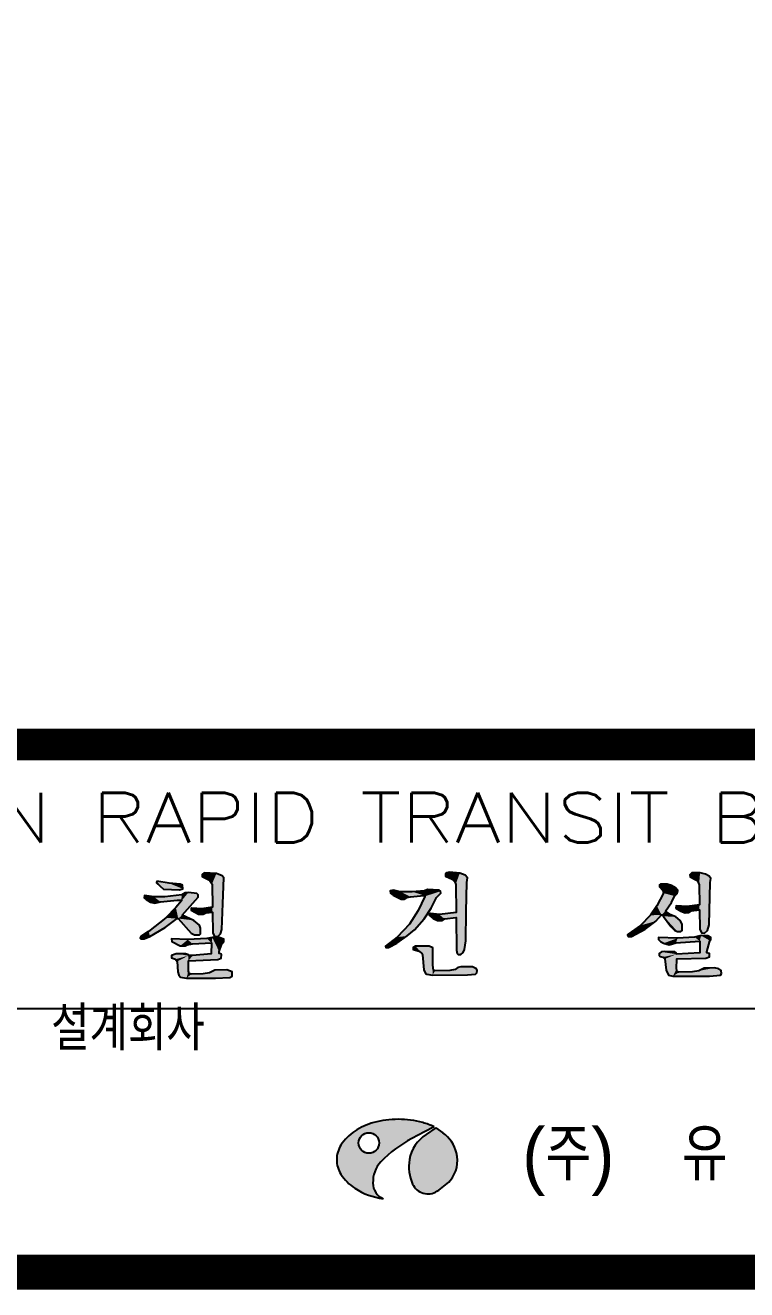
# Model space of a CAD drawing. Extents: x 0 to 841, y 0 to 594.
# Drawn here: x 472.1 to 513.5, y 14 to 86.5 of the extents above; entities that cross this region are included whole.
import ezdxf
from ezdxf.enums import TextEntityAlignment as Align

# ---------------------------------------------------------------- set-up
doc = ezdxf.new("R2010")
doc.units = 0
doc.header["$LTSCALE"] = 700
doc.header["$MEASUREMENT"] = 0
doc.layers.add('BORD', color=7, linetype='CONTINUOUS')
doc.layers.add('SHLO', color=4, linetype='CONTINUOUS')
doc.styles.add('GHM1', font='gem1', dxfattribs={"bigfont": 'ghm1'})
doc.styles.add('GTXT', font='romans.shx', dxfattribs={"bigfont": 'whgtxt.shx'})

msp = doc.modelspace()

# ---------------------------------------------------------------- hatches: boundary and pattern name
at = {"layer": 'SHLO'}
h = msp.add_hatch(color=8, dxfattribs=at)
edge = h.paths.add_edge_path(flags=16)
edge.add_arc((491.806097614615, 22.41361047813931), 0.5880333760195873, 0, 360)
edge = h.paths.add_edge_path()
edge.add_arc((493.4932481459563, 18.40525936361082), 5.365380103021547, 74.80116867345315, 90)
edge.add_arc((493.4932481459563, 18.40525936361082), 5.365380103021157, 90.0000000000004, 105.198831326548)
edge.add_arc((493.0851591128786, 19.90739762937446), 3.808795370862402, 105.1988313265475, 123.2598444092159)
edge.add_arc((492.4625438513246, 20.85668797124497), 2.673541250817579, 123.2598444092144, 147.7257869832252)
edge.add_arc((491.515827715334, 21.45458086889732), 1.553832646222896, 147.7257869832206, 180.0000000000026)
edge.add_arc((491.515827715334, 21.45458086889732), 1.553832646223299, 179.9999999999998, 212.2742130167724)
edge.add_arc((492.4625438513246, 22.0524737665584), 2.673541250818194, 212.274213016778, 236.7401555907838)
edge.add_arc((493.0851591128786, 23.00176410842018), 3.808795370862708, 236.740155590797, 263.1841439607553)
edge.add_arc((492.9843312105851, 20.09271783698729), 0.940836006243743, 178.564647884401, 248.0819581620321, ccw=False)
edge.add_arc((493.7271306120802, 20.1862363977966), 1.684792995563238, 137.358972435758, 182.3795692156863, ccw=False)
edge.add_arc((497.3299044987234, 16.71409101787169), 6.688044014391309, 117.1479947131898, 136.3855283380785, ccw=False)
edge.add_line((494.2782138983824, 22.66531922877213), (494.9889479193487, 23.04999107966753))
edge.add_line((494.9889479193487, 23.04999107966811), (495.5586535586318, 23.33671601573907))
edge.add_arc((493.901337179034, 19.90739762937446), 3.808795370862597, 64.20651309589528, 74.80116867345154)
edge = h.paths.add_edge_path()
edge.add_line((495.6553325220978, 23.27714565985167), (495.0852215586987, 22.8998008225768))
edge.add_arc((496.2684512644564, 21.08348897913151), 2.167722595086857, 123.0820851401529, 169.9351628504262)
edge.add_arc((496.4624260836467, 21.04905960882985), 2.364729224460459, 169.9351628504261, 204.7609599712852)
edge.add_arc((495.1977400684764, 20.46573801124207), 0.9719999603305804, 204.7609599712814, 302.0508894860141)
edge.add_arc((493.585266682877, 23.04114198642812), 4.010548306935869, 302.0508894860136, 316.0965302844031)
edge.add_arc((495.0793836290471, 21.40610749940766), 1.805805464935894, 320.6056575690326, 374.1630906804075)
edge.add_arc((494.8460250683653, 21.34721863193874), 2.046479760520791, 14.16309068040743, 53.72692275682088)
edge.add_line((496.0567929247231, 22.99710366072919), (495.6553325220972, 23.27714565985109))

# ---------------------------------------------------------------- linework, layer by layer
at = {"layer": 'BORD'}
msp.add_line((29.99999999999942, 30.13200000044308), (597.9999999993009, 30.13199999927892), dxfattribs=at)
at = {"layer": 'BORD', "const_width": 2}
msp.add_lwpolyline([(30, 15), (30, 579), (826, 579), (826, 15)], close=True, dxfattribs=at)
at = {"layer": 'BORD', "const_width": 1.81602}
msp.add_lwpolyline([(30, 45.26699999929406), (826, 45.26699999929406)], dxfattribs=at)
at = {"layer": 'SHLO', "color": 9}
for q in [(495.0852215586987, 22.8998008225768), (496.0567929247231, 22.99710366072977)]:
    msp.add_line((495.6553325220978, 23.27714565985167), q, dxfattribs=at)
at = {"layer": 'SHLO'}
for points in [[(482.3627694195433, 37.90679345146811), (482.2455513313884, 37.80262678481115), (482.2455513313884, 37.69846011813963), (482.6753509880049, 37.49012678481115), (482.8121054241905, 37.26096011813963), (482.8316417722212, 35.92762678481115), (482.2260149833577, 35.84429345146811), (481.6594608905265, 35.88596011813963), (481.6203881944943, 35.86512678481115), (481.6203881944943, 35.76096011813963), (482.0306515030802, 35.53179345146811), (482.3041603754513, 35.53179345146811), (482.4604511596967, 35.61512678481115), (482.8316417722212, 35.65679345146811), (482.8511781202519, 34.46929345146811), (482.9488598604052, 34.26096011813963), (483.1442233406828, 34.26096011813963), (483.3005141248991, 34.40679345146811), (483.3786595170217, 34.65679345146811), (483.4372685610846, 36.13596011813963), (483.4958776051766, 37.61512678481115), (483.3981958650524, 37.74012678481115), (483.0660779485601, 37.86512678481115), (482.3627694195433, 37.90679345146811)], [(496.4346859845222, 37.94846011813963), (496.2588588522753, 37.90679345146811), (496.2002498081833, 37.82346011813963), (496.2002498081833, 37.71929345146811), (496.5909767687385, 37.53179345146811), (496.7277312049532, 37.38596011813963), (496.7863402490161, 37.24012678481115), (496.8058765970467, 35.63596011813963), (495.8485955436603, 35.51096011813963), (495.3406504949502, 35.57346011813963), (495.2625051028276, 35.53179345146811), (495.2625051028276, 35.46929345146811), (495.4969412791665, 35.28179345146811), (495.7509138035361, 35.17762678481115), (495.985349979875, 35.17762678481115), (496.1416407640913, 35.26096011813963), (496.8058765970467, 35.34429345146811), (496.8254129450774, 33.46929345146811), (496.8644856411387, 33.28179345146811), (496.9230946852308, 33.21929345146811), (497.079385469447, 33.21929345146811), (497.2161399056326, 33.34429345146811), (497.2942852977553, 33.51096011813963), (497.3724306898779, 34.01096011813963), (497.3919670379086, 35.67762678481115), (497.4310397339408, 37.34429345146811), (497.4701124300022, 37.61512678481115), (497.3333579938166, 37.76096011813963), (497.020776425355, 37.88596011813963), (496.4346859845222, 37.94846011813963)], [(510.3307754172251, 37.90679345146811), (510.2135573290702, 37.78179345146811), (510.2330936771008, 37.67762678481115), (510.565211593564, 37.51096011813963), (510.6628933337174, 37.40679345146811), (510.7410387258109, 37.21929345146811), (510.7605750738416, 36.07346011813963), (510.0572665448539, 35.96929345146811), (509.4321034079307, 36.01096011813963), (509.4125670599, 35.88596011813963), (509.6860759323003, 35.69846011813963), (509.9400484566699, 35.61512678481115), (510.1354119369475, 35.63596011813963), (510.2917027211637, 35.71929345146811), (510.7605750738416, 35.78179345146811), (510.7801114218723, 34.67762678481115), (510.8777931620256, 34.46929345146811), (511.0536202942725, 34.44846011813963), (511.2294474265195, 34.59429345146811), (511.3271291666728, 34.92762678481115), (511.3857382107648, 37.34429345146811), (511.4248109067971, 37.57346011813963), (511.3271291666728, 37.71929345146811), (511.1122293383646, 37.82346011813963), (510.7996477699029, 37.90679345146811), (510.3307754172251, 37.90679345146811)], [(479.6472170436295, 37.42762678481115), (479.6276806955988, 37.32346011813963), (480.0379440042138, 36.96929345146811), (480.9561523615097, 36.92762678481115), (481.1319794937858, 36.99012678481115), (481.1124431457551, 37.19846011813963), (480.9952250575711, 37.26096011813963), (480.3505255726463, 37.30262678481115), (479.6472170436295, 37.42762678481115)], [(508.5334313986363, 37.26096011813963), (508.4748223545734, 37.21929345146811), (508.4748223545734, 37.09429345146811), (508.670185834851, 36.88596011813963), (508.7092585309123, 36.74012678481115), (508.318531570328, 36.01096011813963), (507.9473409578035, 35.46929345146811), (507.3807868649723, 34.88596011813963), (506.6774783359846, 34.38596011813963), (506.6384056399233, 34.34429345146811), (506.6774783359846, 34.26096011813963), (506.8728418162622, 34.26096011813963), (507.6542957373726, 34.67762678481115), (508.2599225262651, 35.13596011813963), (508.5920404427283, 35.49012678481115), (508.7092585309123, 35.40679345146811), (509.1195218394982, 34.82346011813963), (509.3539580158371, 34.59429345146811), (509.5102488000534, 34.53179345146811), (509.6860759323003, 34.53179345146811), (509.764221324423, 34.59429345146811), (509.764221324423, 34.96929345146811), (509.6665395842696, 35.17762678481115), (509.4125670599, 35.38596011813963), (509.1195218394982, 35.49012678481115), (508.8069402710366, 35.69846011813963), (509.1585945355595, 36.19846011813963), (509.3344216678065, 36.57346011813963), (509.4907124520227, 36.71929345146811), (509.529785148084, 36.88596011813963), (509.3930307118694, 37.05262678481115), (509.1585945355595, 37.17762678481115), (508.9046220111899, 37.26096011813963), (508.5334313986363, 37.26096011813963)], [(481.4640974102489, 36.78179345146811), (481.2687339299713, 36.76096011813963), (481.0733704496938, 36.63596011813963), (480.1160893963074, 36.53179345146811), (479.4713899113826, 36.53179345146811), (478.9439085146127, 36.59429345146811), (478.9243721666111, 36.46929345146811), (479.041590254766, 36.36512678481115), (479.276026431105, 36.21929345146811), (479.5299989554746, 36.15679345146811), (479.8621168719378, 36.24012678481115), (480.8193979253242, 36.34429345146811), (481.0538341016631, 36.34429345146811), (481.0538341016631, 36.30262678481115), (480.7412525332015, 35.90679345146811), (480.1551620923687, 35.32346011813963), (479.1783446909516, 34.53179345146811), (478.7290086863044, 34.26096011813963), (478.6899359902722, 34.15679345146811), (478.7290086863044, 34.11512678481115), (478.9243721666111, 34.11512678481115), (479.2564900830743, 34.26096011813963), (480.135625744338, 34.76096011813963), (480.8193979253242, 35.28179345146811), (480.8780069694162, 35.28179345146811), (481.6203881944943, 34.44846011813963), (481.8157516747719, 34.34429345146811), (482.0892605471431, 34.34429345146811), (482.1478695912351, 34.40679345146811), (482.1478695912351, 34.74012678481115), (482.0892605471431, 34.90679345146811), (481.7766789787105, 35.17762678481115), (481.0929067977244, 35.46929345146811), (482.0111151550495, 36.51096011813963), (482.0111151550495, 36.63596011813963), (481.9329697629268, 36.71929345146811), (481.4640974102489, 36.78179345146811)], [(495.1648233627033, 36.94846011813963), (494.9889962304273, 36.86512678481115), (494.2856877014105, 36.82346011813963), (493.6019155204535, 36.82346011813963), (493.2111885598692, 36.90679345146811), (493.0353614276223, 36.86512678481115), (493.0548977756529, 36.74012678481115), (493.1916522118385, 36.61512678481115), (493.6605245645164, 36.38596011813963), (493.8363516967633, 36.38596011813963), (493.9926424810087, 36.49012678481115), (494.1880059612863, 36.53179345146811), (494.949923534366, 36.59429345146811), (495.008532578458, 36.59429345146811), (495.008532578458, 36.55262678481115), (494.6373419659334, 35.74012678481115), (494.1293969171942, 34.96929345146811), (493.4260883881774, 34.21929345146811), (492.761852555222, 33.69846011813963), (492.7813889032527, 33.61512678481115), (492.9376796874689, 33.61512678481115), (493.4065520401468, 33.86512678481115), (494.0121788290393, 34.28179345146811), (494.4224421376252, 34.63596011813963), (494.9694598823966, 35.26096011813963), (495.3797231910116, 35.88596011813963), (495.6923047594441, 36.49012678481115), (495.926740935783, 36.74012678481115), (495.9072045877523, 36.84429345146811), (495.8290591956588, 36.90679345146811), (495.1648233627033, 36.94846011813963)], [(482.8316417722212, 34.19846011813963), (482.5190602037887, 34.13596011813963), (481.4250247141876, 34.07346011813963), (480.487280008861, 34.11512678481115), (480.5068163568625, 33.96929345146811), (480.9952250575711, 33.71929345146811), (481.2687339299713, 33.71929345146811), (481.3859520181554, 33.78179345146811), (481.6985335865879, 33.82346011813963), (482.7925690761599, 33.88596011813963), (482.7730327281292, 33.26096011813963), (481.6985335865879, 33.15679345146811), (481.4640974102489, 33.15679345146811), (481.4250247141876, 33.21929345146811), (481.288270278002, 33.26096011813963), (480.7607888812321, 33.26096011813963), (480.487280008861, 33.15679345146811), (480.487280008861, 33.03179345146811), (480.7217161851999, 32.94846011813963), (480.8193979253242, 32.82346011813963), (480.8584706213855, 32.21929345146811), (480.9170796654775, 32.03179345146811), (481.0147614056017, 31.92762678481115), (481.346879322094, 31.86512678481115), (483.0074689044681, 31.86512678481115), (483.8279955216689, 31.90679345146811), (483.9647499578545, 31.96929345146811), (483.9647499578545, 32.21929345146811), (483.6717047374236, 32.34429345146811), (482.9683962084359, 32.32346011813963), (482.6753509880049, 32.17762678481115), (482.3041603754513, 32.11512678481115), (481.6203881944943, 32.09429345146811), (481.5031701063103, 32.13596011813963), (481.4640974102489, 32.26096011813963), (481.4640974102489, 32.86512678481115), (483.1442233406828, 32.92762678481115), (483.3395868209604, 33.01096011813963), (483.3591231689911, 33.19846011813963), (483.3200504729297, 33.26096011813963), (483.2223687327764, 33.28179345146811), (483.2223687327764, 33.38596011813963), (483.3786595170217, 33.82346011813963), (483.4958776051766, 33.96929345146811), (483.4958776051766, 34.09429345146811), (483.2223687327764, 34.19846011813963), (482.8316417722212, 34.19846011813963)], [(510.858256813995, 34.30262678481115), (510.4870662014704, 34.21929345146811), (509.5102488000534, 34.15679345146811), (508.4162133104814, 34.19846011813963), (508.4162133104814, 34.07346011813963), (508.5334313986363, 33.96929345146811), (508.7092585309123, 33.86512678481115), (509.0218400993448, 33.78179345146811), (509.4125670599, 33.88596011813963), (510.7801114218723, 33.99012678481115), (510.7801114218723, 33.32346011813963), (509.4516397559614, 33.24012678481115), (509.4321034079307, 33.32346011813963), (509.3539580158371, 33.36512678481115), (508.7483312269446, 33.38596011813963), (508.5920404427283, 33.36512678481115), (508.4552860065427, 33.28179345146811), (508.4552860065427, 33.17762678481115), (508.5138950506056, 33.11512678481115), (508.670185834851, 33.07346011813963), (508.7874039230059, 32.96929345146811), (508.8460129670979, 32.32346011813963), (508.9827674032835, 32.03179345146811), (509.2367399276531, 31.96929345146811), (511.3466655147035, 31.96929345146811), (511.9718286515976, 32.03179345146811), (512.0304376956897, 32.13596011813963), (512.010901347659, 32.30262678481115), (511.8741469114443, 32.40679345146811), (511.6201743871038, 32.44846011813963), (511.0340839462419, 32.42762678481115), (510.7215023778094, 32.28179345146811), (510.3698481132864, 32.21929345146811), (509.5883941921761, 32.19846011813963), (509.4907124520227, 32.24012678481115), (509.4516397559614, 32.40679345146811), (509.471176103992, 32.96929345146811), (511.1317656863952, 33.01096011813963), (511.3466655147035, 33.09429345146811), (511.3466655147035, 33.28179345146811), (511.1903747304581, 33.32346011813963), (511.1903747304581, 33.36512678481115), (511.3662018627342, 34.01096011813963), (511.4248109067971, 34.07346011813963), (511.4248109067971, 34.19846011813963), (511.2489837745501, 34.28179345146811), (510.858256813995, 34.30262678481115)], [(494.4810511817172, 33.69846011813963), (494.3442967455025, 33.61512678481115), (494.3442967455025, 33.51096011813963), (494.6959510100255, 33.40679345146811), (494.8522417942417, 33.28179345146811), (494.891314490303, 33.19846011813963), (494.949923534366, 32.34429345146811), (495.0476052745193, 32.13596011813963), (495.125750666642, 32.09429345146811), (495.4578685831052, 32.03179345146811), (497.4701124300022, 32.05262678481115), (497.9194484346494, 32.09429345146811), (497.9975938267721, 32.17762678481115), (498.0171301748027, 32.30262678481115), (497.9780574787414, 32.40679345146811), (497.7436213024025, 32.51096011813963), (497.079385469447, 32.51096011813963), (496.9035583372001, 32.46929345146811), (496.7472675529547, 32.36512678481115), (496.4542223325529, 32.30262678481115), (495.5946230193198, 32.28179345146811), (495.5164776271972, 32.32346011813963), (495.4774049311358, 32.61512678481115), (495.4774049311358, 33.59429345146811), (495.2625051028276, 33.69846011813963), (494.4810511817172, 33.69846011813963)]]:
    msp.add_lwpolyline(points, dxfattribs=at)
at = {"layer": 'SHLO', "color": 9}
for points in [[(495.5586535586312, 23.33671601573966), (494.9889479193487, 23.04999107966811), (494.2782138983824, 22.66531922877271, 0.08413727458252288), (492.4877763123426, 21.32752004247945, 0.1990057952804927), (492.0437904155639, 20.11628483819572, 0.3129848133362151), (492.6331360120792, 19.21988662581803, 0.3129848133362151)], [(494.8998871377919, 23.58296835471381, 0.06641480492064232), (493.4932481459563, 23.77063946663257, 0.06641480492064544), (492.0866091541201, 23.58296835471323)]]:
    msp.add_lwpolyline(points, format="xyb", dxfattribs=at)
msp.add_circle((491.806097614615, 22.41361047813931), 0.5880333760195873, dxfattribs=at)
for centre, radius, start, end in [((493.0851591128786, 19.90739762937505), 3.808795370862402, 105.1988313265475, 123.2598444092159), ((493.901337179034, 19.90739762937505), 3.808795370862597, 64.20651309589528, 74.80116867345154), ((492.4625438513246, 20.85668797124556), 2.673541250817579, 123.2598444092144, 147.7257869832252), ((496.2684512644564, 21.08348897913151), 2.167722595086857, 123.0820851401529, 169.9351628504262), ((494.8460250683653, 21.34721863193932), 2.046479760520791, 14.16309068040743, 53.72692275682088), ((491.515827715334, 21.4545808688979), 1.553832646222896, 147.7257869832206, 180.0000000000026), ((495.0793836290471, 21.40610749940825), 1.805805464935894, 320.6056575690326, 14.16309068040756), ((491.515827715334, 21.4545808688979), 1.553832646223299, 179.9999999999998, 212.2742130167724), ((496.4624260836467, 21.04905960883043), 2.364729224460459, 169.9351628504261, 204.7609599712852), ((492.4625438513246, 22.0524737665584), 2.673541250818194, 212.274213016778, 236.7401555907838), ((493.0851591128786, 23.00176410842076), 3.808795370862708, 236.740155590797, 263.1841439607553), ((495.1977400684764, 20.46573801124265), 0.9719999603305804, 204.7609599712814, 302.0508894860141), ((493.585266682877, 23.04114198642812), 4.010548306935869, 302.0508894860136, 316.0965302844031)]:
    msp.add_arc(centre, radius, start, end, dxfattribs=at)
at = {"layer": 'SHLO'}
for points in [[(482.2455513313884, 37.69846011813963), (482.6753509880049, 37.49012678481115), (482.3627694195433, 37.90679345146811)], [(482.2455513313884, 37.80262678481115), (482.2455513313884, 37.69846011813963), (482.3627694195433, 37.90679345146811)], [(482.6753509880049, 37.49012678481115), (483.0660779485601, 37.86512678481115), (482.3627694195433, 37.90679345146811)], [(482.8121054241905, 37.26096011813963), (483.0660779485601, 37.86512678481115), (482.6753509880049, 37.49012678481115)], [(482.8316417722212, 35.92762678481115), (483.0660779485601, 37.86512678481115), (482.8121054241905, 37.26096011813963)], [(483.3981958650524, 37.74012678481115), (483.0660779485601, 37.86512678481115), (482.8316417722212, 35.65679345146811)], [(482.8316417722212, 35.65679345146811), (483.0660779485601, 37.86512678481115), (482.8316417722212, 35.92762678481115)], [(483.4958776051766, 37.61512678481115), (483.3981958650524, 37.74012678481115), (482.8316417722212, 35.65679345146811)], [(496.2002498081833, 37.71929345146811), (496.5909767687385, 37.53179345146811), (496.4346859845222, 37.94846011813963)], [(496.2588588522753, 37.90679345146811), (496.2002498081833, 37.82346011813963), (496.4346859845222, 37.94846011813963)], [(496.2002498081833, 37.82346011813963), (496.2002498081833, 37.71929345146811), (496.4346859845222, 37.94846011813963)], [(496.5909767687385, 37.53179345146811), (496.7277312049532, 37.38596011813963), (496.4346859845222, 37.94846011813963)], [(496.4346859845222, 37.94846011813963), (496.7277312049532, 37.38596011813963), (496.4346859845222, 37.94846011813963)], [(497.020776425355, 37.88596011813963), (496.4346859845222, 37.94846011813963), (496.7277312049532, 37.38596011813963)], [(496.7863402490161, 37.24012678481115), (497.020776425355, 37.88596011813963), (496.7277312049532, 37.38596011813963)], [(496.8058765970467, 35.63596011813963), (497.020776425355, 37.88596011813963), (496.7863402490161, 37.24012678481115)], [(497.3333579938166, 37.76096011813963), (497.020776425355, 37.88596011813963), (496.8058765970467, 35.34429345146811)], [(496.8058765970467, 35.34429345146811), (497.020776425355, 37.88596011813963), (496.8058765970467, 35.63596011813963)], [(497.4701124300022, 37.61512678481115), (497.3333579938166, 37.76096011813963), (496.8058765970467, 35.34429345146811)], [(510.2135573290702, 37.78179345146811), (510.2330936771008, 37.67762678481115), (510.3307754172251, 37.90679345146811)], [(510.2330936771008, 37.67762678481115), (510.565211593564, 37.51096011813963), (510.3307754172251, 37.90679345146811)], [(510.565211593564, 37.51096011813963), (510.6628933337174, 37.40679345146811), (510.3307754172251, 37.90679345146811)], [(510.3307754172251, 37.90679345146811), (510.6628933337174, 37.40679345146811), (510.3307754172251, 37.90679345146811)], [(510.6628933337174, 37.40679345146811), (510.7996477699029, 37.90679345146811), (510.3307754172251, 37.90679345146811)], [(510.7410387258109, 37.21929345146811), (510.7996477699029, 37.90679345146811), (510.6628933337174, 37.40679345146811)], [(510.7605750738416, 36.07346011813963), (510.7996477699029, 37.90679345146811), (510.7410387258109, 37.21929345146811)], [(511.1122293383646, 37.82346011813963), (510.7996477699029, 37.90679345146811), (510.7605750738416, 35.78179345146811)], [(510.7605750738416, 35.78179345146811), (510.7996477699029, 37.90679345146811), (510.7605750738416, 36.07346011813963)], [(511.3271291666728, 37.71929345146811), (511.1122293383646, 37.82346011813963), (510.7605750738416, 35.78179345146811)], [(511.4248109067971, 37.57346011813963), (511.3271291666728, 37.71929345146811), (510.7605750738416, 35.78179345146811)], [(479.6276806955988, 37.32346011813963), (480.0379440042138, 36.96929345146811), (479.6472170436295, 37.42762678481115)], [(480.0379440042138, 36.96929345146811), (480.9561523615097, 36.92762678481115), (479.6472170436295, 37.42762678481115)], [(480.9561523615097, 36.92762678481115), (481.1319794937858, 36.99012678481115), (479.6472170436295, 37.42762678481115)], [(480.3505255726463, 37.30262678481115), (479.6472170436295, 37.42762678481115), (481.1319794937858, 36.99012678481115)], [(479.6472170436295, 37.42762678481115), (481.1319794937858, 36.99012678481115), (479.6472170436295, 37.42762678481115)], [(480.9952250575711, 37.26096011813963), (480.3505255726463, 37.30262678481115), (481.1319794937858, 36.99012678481115)], [(481.1124431457551, 37.19846011813963), (480.9952250575711, 37.26096011813963), (481.1319794937858, 36.99012678481115)], [(483.4372685610846, 36.13596011813963), (483.4958776051766, 37.61512678481115), (482.8316417722212, 35.65679345146811)], [(497.4310397339408, 37.34429345146811), (497.4701124300022, 37.61512678481115), (496.8058765970467, 35.34429345146811)], [(497.3919670379086, 35.67762678481115), (497.4310397339408, 37.34429345146811), (496.8058765970467, 35.34429345146811)], [(508.4748223545734, 37.09429345146811), (508.670185834851, 36.88596011813963), (508.5334313986363, 37.26096011813963)], [(508.5334313986363, 37.26096011813963), (508.4748223545734, 37.21929345146811), (508.5334313986363, 37.26096011813963)], [(508.4748223545734, 37.21929345146811), (508.4748223545734, 37.09429345146811), (508.5334313986363, 37.26096011813963)], [(508.9046220111899, 37.26096011813963), (508.5334313986363, 37.26096011813963), (509.3344216678065, 36.57346011813963)], [(509.3344216678065, 36.57346011813963), (508.5334313986363, 37.26096011813963), (508.670185834851, 36.88596011813963)], [(509.1585945355595, 37.17762678481115), (508.9046220111899, 37.26096011813963), (509.3344216678065, 36.57346011813963)], [(509.3930307118694, 37.05262678481115), (509.1585945355595, 37.17762678481115), (509.3344216678065, 36.57346011813963)], [(509.529785148084, 36.88596011813963), (509.3930307118694, 37.05262678481115), (509.3344216678065, 36.57346011813963)], [(511.3857382107648, 37.34429345146811), (511.4248109067971, 37.57346011813963), (510.7605750738416, 35.78179345146811)], [(511.3271291666728, 34.92762678481115), (511.3857382107648, 37.34429345146811), (510.7605750738416, 35.78179345146811)], [(478.9439085146127, 36.59429345146811), (478.9243721666111, 36.46929345146811), (479.4713899113826, 36.53179345146811)], [(478.9243721666111, 36.46929345146811), (479.041590254766, 36.36512678481115), (479.4713899113826, 36.53179345146811)], [(479.041590254766, 36.36512678481115), (479.276026431105, 36.21929345146811), (479.4713899113826, 36.53179345146811)], [(479.276026431105, 36.21929345146811), (479.5299989554746, 36.15679345146811), (479.4713899113826, 36.53179345146811)], [(479.5299989554746, 36.15679345146811), (479.8621168719378, 36.24012678481115), (479.4713899113826, 36.53179345146811)], [(479.8621168719378, 36.24012678481115), (480.8193979253242, 36.34429345146811), (479.4713899113826, 36.53179345146811)], [(480.8193979253242, 36.34429345146811), (481.0538341016631, 36.34429345146811), (479.4713899113826, 36.53179345146811)], [(479.4713899113826, 36.53179345146811), (481.0538341016631, 36.34429345146811), (480.1160893963074, 36.53179345146811)], [(480.1160893963074, 36.53179345146811), (481.0538341016631, 36.34429345146811), (481.0733704496938, 36.63596011813963)], [(480.8780069694162, 35.28179345146811), (481.4640974102489, 36.78179345146811), (480.7412525332015, 35.90679345146811)], [(481.0538341016631, 36.30262678481115), (480.7412525332015, 35.90679345146811), (481.4640974102489, 36.78179345146811)], [(480.7412525332015, 35.90679345146811), (481.4640974102489, 36.78179345146811), (481.4640974102489, 36.78179345146811)], [(481.9329697629268, 36.71929345146811), (481.4640974102489, 36.78179345146811), (480.8780069694162, 35.28179345146811)], [(482.0111151550495, 36.63596011813963), (481.9329697629268, 36.71929345146811), (480.8780069694162, 35.28179345146811)], [(482.0111151550495, 36.51096011813963), (482.0111151550495, 36.63596011813963), (480.8780069694162, 35.28179345146811)], [(481.0929067977244, 35.46929345146811), (482.0111151550495, 36.51096011813963), (480.8780069694162, 35.28179345146811)], [(481.0733704496938, 36.63596011813963), (481.0538341016631, 36.30262678481115), (481.4640974102489, 36.78179345146811)], [(481.0538341016631, 36.34429345146811), (481.0538341016631, 36.30262678481115), (481.0733704496938, 36.63596011813963)], [(481.2687339299713, 36.76096011813963), (481.0733704496938, 36.63596011813963), (481.4640974102489, 36.78179345146811)], [(493.2111885598692, 36.90679345146811), (493.0353614276223, 36.86512678481115), (493.6019155204535, 36.82346011813963)], [(493.0353614276223, 36.86512678481115), (493.0548977756529, 36.74012678481115), (493.6019155204535, 36.82346011813963)], [(493.0548977756529, 36.74012678481115), (493.1916522118385, 36.61512678481115), (493.6019155204535, 36.82346011813963)], [(493.1916522118385, 36.61512678481115), (493.6605245645164, 36.38596011813963), (493.6019155204535, 36.82346011813963)], [(495.926740935783, 36.74012678481115), (495.9072045877523, 36.84429345146811), (493.4260883881774, 34.21929345146811)], [(493.4260883881774, 34.21929345146811), (495.9072045877523, 36.84429345146811), (494.1293969171942, 34.96929345146811)], [(495.6923047594441, 36.49012678481115), (495.926740935783, 36.74012678481115), (493.4260883881774, 34.21929345146811)], [(495.3797231910116, 35.88596011813963), (495.6923047594441, 36.49012678481115), (493.4260883881774, 34.21929345146811)], [(493.9926424810087, 36.49012678481115), (494.1880059612863, 36.53179345146811), (493.6019155204535, 36.82346011813963)], [(494.1880059612863, 36.53179345146811), (494.949923534366, 36.59429345146811), (493.6019155204535, 36.82346011813963)], [(494.949923534366, 36.59429345146811), (495.008532578458, 36.59429345146811), (493.6019155204535, 36.82346011813963)], [(493.6019155204535, 36.82346011813963), (495.008532578458, 36.59429345146811), (494.2856877014105, 36.82346011813963)], [(493.6605245645164, 36.38596011813963), (493.8363516967633, 36.38596011813963), (493.6019155204535, 36.82346011813963)], [(493.8363516967633, 36.38596011813963), (493.9926424810087, 36.49012678481115), (493.6019155204535, 36.82346011813963)], [(494.1293969171942, 34.96929345146811), (495.9072045877523, 36.84429345146811), (494.6373419659334, 35.74012678481115)], [(494.2856877014105, 36.82346011813963), (495.008532578458, 36.59429345146811), (494.9889962304273, 36.86512678481115)], [(494.6373419659334, 35.74012678481115), (495.9072045877523, 36.84429345146811), (495.008532578458, 36.55262678481115)], [(495.1648233627033, 36.94846011813963), (494.9889962304273, 36.86512678481115), (495.1648233627033, 36.94846011813963)], [(494.9889962304273, 36.86512678481115), (495.008532578458, 36.59429345146811), (495.1648233627033, 36.94846011813963)], [(495.008532578458, 36.59429345146811), (495.008532578458, 36.55262678481115), (495.1648233627033, 36.94846011813963)], [(495.9072045877523, 36.84429345146811), (495.1648233627033, 36.94846011813963), (495.008532578458, 36.55262678481115)], [(495.8290591956588, 36.90679345146811), (495.1648233627033, 36.94846011813963), (495.9072045877523, 36.84429345146811)], [(508.318531570328, 36.01096011813963), (509.3344216678065, 36.57346011813963), (508.7092585309123, 36.74012678481115)], [(508.5920404427283, 35.49012678481115), (509.3344216678065, 36.57346011813963), (508.318531570328, 36.01096011813963)], [(508.8069402710366, 35.69846011813963), (509.3344216678065, 36.57346011813963), (508.5920404427283, 35.49012678481115)], [(508.7092585309123, 36.74012678481115), (509.3344216678065, 36.57346011813963), (508.670185834851, 36.88596011813963)], [(509.1585945355595, 36.19846011813963), (509.3344216678065, 36.57346011813963), (508.8069402710366, 35.69846011813963)], [(509.4907124520227, 36.71929345146811), (509.529785148084, 36.88596011813963), (509.3344216678065, 36.57346011813963)], [(480.1551620923687, 35.32346011813963), (480.8780069694162, 35.28179345146811), (480.7412525332015, 35.90679345146811)], [(481.6594608905265, 35.88596011813963), (481.6203881944943, 35.86512678481115), (482.2260149833577, 35.84429345146811)], [(481.6203881944943, 35.86512678481115), (481.6203881944943, 35.76096011813963), (482.2260149833577, 35.84429345146811)], [(481.6203881944943, 35.76096011813963), (482.0306515030802, 35.53179345146811), (482.2260149833577, 35.84429345146811)], [(482.0306515030802, 35.53179345146811), (482.3041603754513, 35.53179345146811), (482.2260149833577, 35.84429345146811)], [(482.2260149833577, 35.84429345146811), (482.8316417722212, 35.65679345146811), (482.8316417722212, 35.92762678481115)], [(482.3041603754513, 35.53179345146811), (482.4604511596967, 35.61512678481115), (482.2260149833577, 35.84429345146811)], [(482.4604511596967, 35.61512678481115), (482.8316417722212, 35.65679345146811), (482.2260149833577, 35.84429345146811)], [(483.3786595170217, 34.65679345146811), (483.4372685610846, 36.13596011813963), (482.8316417722212, 35.65679345146811)], [(482.8511781202519, 34.46929345146811), (482.9488598604052, 34.26096011813963), (482.8316417722212, 35.65679345146811)], [(482.9488598604052, 34.26096011813963), (483.1442233406828, 34.26096011813963), (482.8316417722212, 35.65679345146811)], [(483.1442233406828, 34.26096011813963), (483.3005141248991, 34.40679345146811), (482.8316417722212, 35.65679345146811)], [(483.3005141248991, 34.40679345146811), (483.3786595170217, 34.65679345146811), (482.8316417722212, 35.65679345146811)], [(494.9694598823966, 35.26096011813963), (495.3797231910116, 35.88596011813963), (493.4260883881774, 34.21929345146811)], [(495.3406504949502, 35.57346011813963), (495.2625051028276, 35.53179345146811), (495.8485955436603, 35.51096011813963)], [(495.2625051028276, 35.53179345146811), (495.2625051028276, 35.46929345146811), (495.8485955436603, 35.51096011813963)], [(495.8485955436603, 35.51096011813963), (496.8058765970467, 35.34429345146811), (496.8058765970467, 35.63596011813963)], [(497.3724306898779, 34.01096011813963), (497.3919670379086, 35.67762678481115), (496.8058765970467, 35.34429345146811)], [(507.9473409578035, 35.46929345146811), (508.5920404427283, 35.49012678481115), (508.318531570328, 36.01096011813963)], [(508.7092585309123, 35.40679345146811), (508.8069402710366, 35.69846011813963), (508.5920404427283, 35.49012678481115)], [(509.1195218394982, 35.49012678481115), (508.8069402710366, 35.69846011813963), (508.7092585309123, 35.40679345146811)], [(509.4321034079307, 36.01096011813963), (509.4125670599, 35.88596011813963), (510.0572665448539, 35.96929345146811)], [(509.4125670599, 35.88596011813963), (509.6860759323003, 35.69846011813963), (510.0572665448539, 35.96929345146811)], [(509.6860759323003, 35.69846011813963), (509.9400484566699, 35.61512678481115), (510.0572665448539, 35.96929345146811)], [(509.9400484566699, 35.61512678481115), (510.1354119369475, 35.63596011813963), (510.0572665448539, 35.96929345146811)], [(510.0572665448539, 35.96929345146811), (510.7605750738416, 35.78179345146811), (510.7605750738416, 36.07346011813963)], [(510.1354119369475, 35.63596011813963), (510.2917027211637, 35.71929345146811), (510.0572665448539, 35.96929345146811)], [(510.2917027211637, 35.71929345146811), (510.7605750738416, 35.78179345146811), (510.0572665448539, 35.96929345146811)], [(510.7801114218723, 34.67762678481115), (510.8777931620256, 34.46929345146811), (510.7605750738416, 35.78179345146811)], [(510.8777931620256, 34.46929345146811), (511.0536202942725, 34.44846011813963), (510.7605750738416, 35.78179345146811)], [(511.0536202942725, 34.44846011813963), (511.2294474265195, 34.59429345146811), (510.7605750738416, 35.78179345146811)], [(511.2294474265195, 34.59429345146811), (511.3271291666728, 34.92762678481115), (510.7605750738416, 35.78179345146811)], [(479.1783446909516, 34.53179345146811), (480.8193979253242, 35.28179345146811), (480.1551620923687, 35.32346011813963)], [(480.135625744338, 34.76096011813963), (480.8193979253242, 35.28179345146811), (479.1783446909516, 34.53179345146811)], [(480.8193979253242, 35.28179345146811), (480.8780069694162, 35.28179345146811), (480.1551620923687, 35.32346011813963)], [(481.7766789787105, 35.17762678481115), (481.0929067977244, 35.46929345146811), (480.8780069694162, 35.28179345146811)], [(481.6203881944943, 34.44846011813963), (481.8157516747719, 34.34429345146811), (480.8780069694162, 35.28179345146811)], [(481.8157516747719, 34.34429345146811), (482.0892605471431, 34.34429345146811), (480.8780069694162, 35.28179345146811)], [(482.0892605471431, 34.34429345146811), (482.1478695912351, 34.40679345146811), (480.8780069694162, 35.28179345146811)], [(482.1478695912351, 34.40679345146811), (482.1478695912351, 34.74012678481115), (480.8780069694162, 35.28179345146811)], [(482.1478695912351, 34.74012678481115), (482.0892605471431, 34.90679345146811), (480.8780069694162, 35.28179345146811)], [(482.0892605471431, 34.90679345146811), (481.7766789787105, 35.17762678481115), (480.8780069694162, 35.28179345146811)], [(494.4224421376252, 34.63596011813963), (494.9694598823966, 35.26096011813963), (493.4260883881774, 34.21929345146811)], [(495.2625051028276, 35.46929345146811), (495.4969412791665, 35.28179345146811), (495.8485955436603, 35.51096011813963)], [(495.4969412791665, 35.28179345146811), (495.7509138035361, 35.17762678481115), (495.8485955436603, 35.51096011813963)], [(495.7509138035361, 35.17762678481115), (495.985349979875, 35.17762678481115), (495.8485955436603, 35.51096011813963)], [(496.1416407640913, 35.26096011813963), (496.8058765970467, 35.34429345146811), (495.8485955436603, 35.51096011813963)], [(495.985349979875, 35.17762678481115), (496.1416407640913, 35.26096011813963), (495.8485955436603, 35.51096011813963)], [(496.8254129450774, 33.46929345146811), (496.8644856411387, 33.28179345146811), (496.8058765970467, 35.34429345146811)], [(496.8644856411387, 33.28179345146811), (496.9230946852308, 33.21929345146811), (496.8058765970467, 35.34429345146811)], [(496.9230946852308, 33.21929345146811), (497.079385469447, 33.21929345146811), (496.8058765970467, 35.34429345146811)], [(497.079385469447, 33.21929345146811), (497.2161399056326, 33.34429345146811), (496.8058765970467, 35.34429345146811)], [(497.2161399056326, 33.34429345146811), (497.2942852977553, 33.51096011813963), (496.8058765970467, 35.34429345146811)], [(497.2942852977553, 33.51096011813963), (497.3724306898779, 34.01096011813963), (496.8058765970467, 35.34429345146811)], [(506.6774783359846, 34.38596011813963), (506.6384056399233, 34.34429345146811), (507.3807868649723, 34.88596011813963)], [(506.6384056399233, 34.34429345146811), (506.6774783359846, 34.26096011813963), (507.3807868649723, 34.88596011813963)], [(506.6774783359846, 34.26096011813963), (506.8728418162622, 34.26096011813963), (507.3807868649723, 34.88596011813963)], [(506.8728418162622, 34.26096011813963), (507.6542957373726, 34.67762678481115), (507.3807868649723, 34.88596011813963)], [(508.2599225262651, 35.13596011813963), (508.5920404427283, 35.49012678481115), (507.3807868649723, 34.88596011813963)], [(507.3807868649723, 34.88596011813963), (508.5920404427283, 35.49012678481115), (507.9473409578035, 35.46929345146811)], [(507.6542957373726, 34.67762678481115), (508.2599225262651, 35.13596011813963), (507.3807868649723, 34.88596011813963)], [(509.4125670599, 35.38596011813963), (509.1195218394982, 35.49012678481115), (508.7092585309123, 35.40679345146811)], [(509.1195218394982, 34.82346011813963), (509.3539580158371, 34.59429345146811), (508.7092585309123, 35.40679345146811)], [(509.3539580158371, 34.59429345146811), (509.5102488000534, 34.53179345146811), (508.7092585309123, 35.40679345146811)], [(509.5102488000534, 34.53179345146811), (509.6860759323003, 34.53179345146811), (508.7092585309123, 35.40679345146811)], [(509.6860759323003, 34.53179345146811), (509.764221324423, 34.59429345146811), (508.7092585309123, 35.40679345146811)], [(509.764221324423, 34.59429345146811), (509.764221324423, 34.96929345146811), (508.7092585309123, 35.40679345146811)], [(509.764221324423, 34.96929345146811), (509.6665395842696, 35.17762678481115), (508.7092585309123, 35.40679345146811)], [(509.6665395842696, 35.17762678481115), (509.4125670599, 35.38596011813963), (508.7092585309123, 35.40679345146811)], [(478.7290086863044, 34.26096011813963), (478.6899359902722, 34.15679345146811), (479.1783446909516, 34.53179345146811)], [(478.6899359902722, 34.15679345146811), (478.7290086863044, 34.11512678481115), (479.1783446909516, 34.53179345146811)], [(478.7290086863044, 34.11512678481115), (478.9243721666111, 34.11512678481115), (479.1783446909516, 34.53179345146811)], [(478.9243721666111, 34.11512678481115), (479.2564900830743, 34.26096011813963), (479.1783446909516, 34.53179345146811)], [(479.2564900830743, 34.26096011813963), (480.135625744338, 34.76096011813963), (479.1783446909516, 34.53179345146811)], [(480.487280008861, 34.11512678481115), (480.5068163568625, 33.96929345146811), (481.4250247141876, 34.07346011813963)], [(481.4250247141876, 34.07346011813963), (482.7925690761599, 33.88596011813963), (482.5190602037887, 34.13596011813963)], [(482.8316417722212, 34.19846011813963), (482.5190602037887, 34.13596011813963), (482.8316417722212, 34.19846011813963)], [(482.5190602037887, 34.13596011813963), (482.7925690761599, 33.88596011813963), (482.8316417722212, 34.19846011813963)], [(482.7925690761599, 33.88596011813963), (482.7730327281292, 33.26096011813963), (482.8316417722212, 34.19846011813963)], [(483.2223687327764, 33.38596011813963), (482.8316417722212, 34.19846011813963), (482.7730327281292, 33.26096011813963)], [(483.2223687327764, 34.19846011813963), (482.8316417722212, 34.19846011813963), (483.3786595170217, 33.82346011813963)], [(483.3786595170217, 33.82346011813963), (482.8316417722212, 34.19846011813963), (483.2223687327764, 33.38596011813963)], [(483.4958776051766, 34.09429345146811), (483.2223687327764, 34.19846011813963), (483.3786595170217, 33.82346011813963)], [(483.4958776051766, 33.96929345146811), (483.4958776051766, 34.09429345146811), (483.3786595170217, 33.82346011813963)], [(492.761852555222, 33.69846011813963), (492.7813889032527, 33.61512678481115), (493.4260883881774, 34.21929345146811)], [(492.7813889032527, 33.61512678481115), (492.9376796874689, 33.61512678481115), (493.4260883881774, 34.21929345146811)], [(492.9376796874689, 33.61512678481115), (493.4065520401468, 33.86512678481115), (493.4260883881774, 34.21929345146811)], [(493.4065520401468, 33.86512678481115), (494.0121788290393, 34.28179345146811), (493.4260883881774, 34.21929345146811)], [(494.0121788290393, 34.28179345146811), (494.4224421376252, 34.63596011813963), (493.4260883881774, 34.21929345146811)], [(508.4162133104814, 34.19846011813963), (508.4162133104814, 34.07346011813963), (509.5102488000534, 34.15679345146811)], [(508.4162133104814, 34.07346011813963), (508.5334313986363, 33.96929345146811), (509.5102488000534, 34.15679345146811)], [(508.5334313986363, 33.96929345146811), (508.7092585309123, 33.86512678481115), (509.5102488000534, 34.15679345146811)], [(508.7092585309123, 33.86512678481115), (509.0218400993448, 33.78179345146811), (509.5102488000534, 34.15679345146811)], [(509.0218400993448, 33.78179345146811), (509.4125670599, 33.88596011813963), (509.5102488000534, 34.15679345146811)], [(509.4125670599, 33.88596011813963), (510.7801114218723, 33.99012678481115), (509.5102488000534, 34.15679345146811)], [(509.5102488000534, 34.15679345146811), (510.7801114218723, 33.99012678481115), (510.4870662014704, 34.21929345146811)], [(510.858256813995, 34.30262678481115), (510.4870662014704, 34.21929345146811), (510.858256813995, 34.30262678481115)], [(510.4870662014704, 34.21929345146811), (510.7801114218723, 33.99012678481115), (510.858256813995, 34.30262678481115)], [(510.7801114218723, 33.99012678481115), (510.7801114218723, 33.32346011813963), (510.858256813995, 34.30262678481115)], [(511.1903747304581, 33.36512678481115), (510.858256813995, 34.30262678481115), (510.7801114218723, 33.32346011813963)], [(511.2489837745501, 34.28179345146811), (510.858256813995, 34.30262678481115), (511.3662018627342, 34.01096011813963)], [(511.3662018627342, 34.01096011813963), (510.858256813995, 34.30262678481115), (511.1903747304581, 33.36512678481115)], [(511.4248109067971, 34.19846011813963), (511.2489837745501, 34.28179345146811), (511.3662018627342, 34.01096011813963)], [(511.4248109067971, 34.07346011813963), (511.4248109067971, 34.19846011813963), (511.3662018627342, 34.01096011813963)], [(480.5068163568625, 33.96929345146811), (480.9952250575711, 33.71929345146811), (481.4250247141876, 34.07346011813963)], [(480.9952250575711, 33.71929345146811), (481.2687339299713, 33.71929345146811), (481.4250247141876, 34.07346011813963)], [(481.2687339299713, 33.71929345146811), (481.3859520181554, 33.78179345146811), (481.4250247141876, 34.07346011813963)], [(481.3859520181554, 33.78179345146811), (481.6985335865879, 33.82346011813963), (481.4250247141876, 34.07346011813963)], [(481.6985335865879, 33.82346011813963), (482.7925690761599, 33.88596011813963), (481.4250247141876, 34.07346011813963)], [(483.2223687327764, 33.28179345146811), (483.2223687327764, 33.38596011813963), (481.4640974102489, 32.86512678481115)], [(481.4640974102489, 32.86512678481115), (483.2223687327764, 33.38596011813963), (482.7730327281292, 33.26096011813963)], [(494.4810511817172, 33.69846011813963), (494.3442967455025, 33.61512678481115), (494.4810511817172, 33.69846011813963)], [(494.3442967455025, 33.61512678481115), (494.3442967455025, 33.51096011813963), (494.4810511817172, 33.69846011813963)], [(494.3442967455025, 33.51096011813963), (494.6959510100255, 33.40679345146811), (494.4810511817172, 33.69846011813963)], [(494.6959510100255, 33.40679345146811), (494.8522417942417, 33.28179345146811), (494.4810511817172, 33.69846011813963)], [(495.2625051028276, 33.69846011813963), (494.4810511817172, 33.69846011813963), (495.4774049311358, 32.61512678481115)], [(495.4774049311358, 32.61512678481115), (494.4810511817172, 33.69846011813963), (494.8522417942417, 33.28179345146811)], [(495.4774049311358, 33.59429345146811), (495.2625051028276, 33.69846011813963), (495.4774049311358, 32.61512678481115)], [(508.5920404427283, 33.36512678481115), (508.4552860065427, 33.28179345146811), (509.4516397559614, 33.24012678481115)], [(508.7483312269446, 33.38596011813963), (508.5920404427283, 33.36512678481115), (509.4516397559614, 33.24012678481115)], [(509.3539580158371, 33.36512678481115), (508.7483312269446, 33.38596011813963), (509.4516397559614, 33.24012678481115)], [(509.4321034079307, 33.32346011813963), (509.3539580158371, 33.36512678481115), (509.4516397559614, 33.24012678481115)], [(511.1903747304581, 33.32346011813963), (511.1903747304581, 33.36512678481115), (509.471176103992, 32.96929345146811)], [(509.471176103992, 32.96929345146811), (511.1903747304581, 33.36512678481115), (510.7801114218723, 33.32346011813963)], [(480.7607888812321, 33.26096011813963), (480.487280008861, 33.15679345146811), (481.4640974102489, 33.15679345146811)], [(480.487280008861, 33.15679345146811), (480.487280008861, 33.03179345146811), (481.4640974102489, 33.15679345146811)], [(480.487280008861, 33.03179345146811), (480.7217161851999, 32.94846011813963), (481.4640974102489, 33.15679345146811)], [(480.7217161851999, 32.94846011813963), (480.8193979253242, 32.82346011813963), (481.4640974102489, 33.15679345146811)], [(481.288270278002, 33.26096011813963), (480.7607888812321, 33.26096011813963), (481.4640974102489, 33.15679345146811)], [(480.8193979253242, 32.82346011813963), (480.8584706213855, 32.21929345146811), (481.4640974102489, 33.15679345146811)], [(480.8584706213855, 32.21929345146811), (480.9170796654775, 32.03179345146811), (481.4640974102489, 33.15679345146811)], [(480.9170796654775, 32.03179345146811), (481.0147614056017, 31.92762678481115), (481.4640974102489, 33.15679345146811)], [(481.0147614056017, 31.92762678481115), (481.346879322094, 31.86512678481115), (481.4640974102489, 33.15679345146811)], [(481.4250247141876, 33.21929345146811), (481.288270278002, 33.26096011813963), (481.4640974102489, 33.15679345146811)], [(481.346879322094, 31.86512678481115), (481.4640974102489, 32.86512678481115), (481.4640974102489, 33.15679345146811)], [(481.4640974102489, 32.26096011813963), (481.4640974102489, 32.86512678481115), (481.346879322094, 31.86512678481115)], [(483.3200504729297, 33.26096011813963), (483.2223687327764, 33.28179345146811), (481.4640974102489, 32.86512678481115)], [(483.3591231689911, 33.19846011813963), (483.3200504729297, 33.26096011813963), (481.4640974102489, 32.86512678481115)], [(481.6985335865879, 33.15679345146811), (481.4640974102489, 32.86512678481115), (482.7730327281292, 33.26096011813963)], [(483.3395868209604, 33.01096011813963), (483.3591231689911, 33.19846011813963), (481.4640974102489, 32.86512678481115)], [(481.4640974102489, 33.15679345146811), (481.4640974102489, 32.86512678481115), (481.6985335865879, 33.15679345146811)], [(483.1442233406828, 32.92762678481115), (483.3395868209604, 33.01096011813963), (481.4640974102489, 32.86512678481115)], [(494.891314490303, 33.19846011813963), (495.4578685831052, 32.03179345146811), (494.8522417942417, 33.28179345146811)], [(495.4578685831052, 32.03179345146811), (495.4774049311358, 32.61512678481115), (494.8522417942417, 33.28179345146811)], [(494.949923534366, 32.34429345146811), (495.0476052745193, 32.13596011813963), (494.891314490303, 33.19846011813963)], [(495.0476052745193, 32.13596011813963), (495.125750666642, 32.09429345146811), (494.891314490303, 33.19846011813963)], [(495.125750666642, 32.09429345146811), (495.4578685831052, 32.03179345146811), (494.891314490303, 33.19846011813963)], [(508.4552860065427, 33.28179345146811), (508.4552860065427, 33.17762678481115), (509.4516397559614, 33.24012678481115)], [(508.4552860065427, 33.17762678481115), (508.5138950506056, 33.11512678481115), (509.4516397559614, 33.24012678481115)], [(508.5138950506056, 33.11512678481115), (508.670185834851, 33.07346011813963), (509.4516397559614, 33.24012678481115)], [(508.670185834851, 33.07346011813963), (508.7874039230059, 32.96929345146811), (509.4516397559614, 33.24012678481115)], [(508.7874039230059, 32.96929345146811), (508.8460129670979, 32.32346011813963), (509.4516397559614, 33.24012678481115)], [(508.8460129670979, 32.32346011813963), (508.9827674032835, 32.03179345146811), (509.4516397559614, 33.24012678481115)], [(508.9827674032835, 32.03179345146811), (509.2367399276531, 31.96929345146811), (509.4516397559614, 33.24012678481115)], [(509.2367399276531, 31.96929345146811), (509.471176103992, 32.96929345146811), (509.4516397559614, 33.24012678481115)], [(509.4516397559614, 32.40679345146811), (509.471176103992, 32.96929345146811), (509.2367399276531, 31.96929345146811)], [(509.4516397559614, 33.24012678481115), (509.471176103992, 32.96929345146811), (510.7801114218723, 33.32346011813963)], [(511.3466655147035, 33.28179345146811), (511.1903747304581, 33.32346011813963), (509.471176103992, 32.96929345146811)], [(511.3466655147035, 33.09429345146811), (511.3466655147035, 33.28179345146811), (509.471176103992, 32.96929345146811)], [(511.1317656863952, 33.01096011813963), (511.3466655147035, 33.09429345146811), (509.471176103992, 32.96929345146811)], [(483.9647499578545, 32.21929345146811), (483.6717047374236, 32.34429345146811), (481.346879322094, 31.86512678481115)], [(483.6717047374236, 32.34429345146811), (482.3041603754513, 32.11512678481115), (481.346879322094, 31.86512678481115)], [(481.5031701063103, 32.13596011813963), (481.4640974102489, 32.26096011813963), (481.346879322094, 31.86512678481115)], [(483.9647499578545, 31.96929345146811), (483.9647499578545, 32.21929345146811), (481.346879322094, 31.86512678481115)], [(481.6203881944943, 32.09429345146811), (481.5031701063103, 32.13596011813963), (481.346879322094, 31.86512678481115)], [(482.3041603754513, 32.11512678481115), (481.6203881944943, 32.09429345146811), (481.346879322094, 31.86512678481115)], [(483.8279955216689, 31.90679345146811), (483.9647499578545, 31.96929345146811), (481.346879322094, 31.86512678481115)], [(483.0074689044681, 31.86512678481115), (483.8279955216689, 31.90679345146811), (481.346879322094, 31.86512678481115)], [(482.6753509880049, 32.17762678481115), (482.3041603754513, 32.11512678481115), (483.6717047374236, 32.34429345146811)], [(482.9683962084359, 32.32346011813963), (482.6753509880049, 32.17762678481115), (483.6717047374236, 32.34429345146811)], [(495.5164776271972, 32.32346011813963), (495.4774049311358, 32.61512678481115), (495.4578685831052, 32.03179345146811)], [(497.9780574787414, 32.40679345146811), (497.7436213024025, 32.51096011813963), (495.4578685831052, 32.03179345146811)], [(497.7436213024025, 32.51096011813963), (496.4542223325529, 32.30262678481115), (495.4578685831052, 32.03179345146811)], [(498.0171301748027, 32.30262678481115), (497.9780574787414, 32.40679345146811), (495.4578685831052, 32.03179345146811)], [(495.5946230193198, 32.28179345146811), (495.5164776271972, 32.32346011813963), (495.4578685831052, 32.03179345146811)], [(497.9975938267721, 32.17762678481115), (498.0171301748027, 32.30262678481115), (495.4578685831052, 32.03179345146811)], [(496.4542223325529, 32.30262678481115), (495.5946230193198, 32.28179345146811), (495.4578685831052, 32.03179345146811)], [(497.9194484346494, 32.09429345146811), (497.9975938267721, 32.17762678481115), (495.4578685831052, 32.03179345146811)], [(497.4701124300022, 32.05262678481115), (497.9194484346494, 32.09429345146811), (495.4578685831052, 32.03179345146811)], [(496.7472675529547, 32.36512678481115), (496.4542223325529, 32.30262678481115), (497.7436213024025, 32.51096011813963)], [(496.9035583372001, 32.46929345146811), (496.7472675529547, 32.36512678481115), (497.7436213024025, 32.51096011813963)], [(497.079385469447, 32.51096011813963), (496.9035583372001, 32.46929345146811), (497.7436213024025, 32.51096011813963)], [(511.8741469114443, 32.40679345146811), (511.6201743871038, 32.44846011813963), (509.2367399276531, 31.96929345146811)], [(511.6201743871038, 32.44846011813963), (510.7215023778094, 32.28179345146811), (509.2367399276531, 31.96929345146811)], [(512.010901347659, 32.30262678481115), (511.8741469114443, 32.40679345146811), (509.2367399276531, 31.96929345146811)], [(509.4907124520227, 32.24012678481115), (509.4516397559614, 32.40679345146811), (509.2367399276531, 31.96929345146811)], [(512.0304376956897, 32.13596011813963), (512.010901347659, 32.30262678481115), (509.2367399276531, 31.96929345146811)], [(510.7215023778094, 32.28179345146811), (510.3698481132864, 32.21929345146811), (509.2367399276531, 31.96929345146811)], [(509.5883941921761, 32.19846011813963), (509.4907124520227, 32.24012678481115), (509.2367399276531, 31.96929345146811)], [(510.3698481132864, 32.21929345146811), (509.5883941921761, 32.19846011813963), (509.2367399276531, 31.96929345146811)], [(511.9718286515976, 32.03179345146811), (512.0304376956897, 32.13596011813963), (509.2367399276531, 31.96929345146811)], [(511.3466655147035, 31.96929345146811), (511.9718286515976, 32.03179345146811), (509.2367399276531, 31.96929345146811)], [(511.0340839462419, 32.42762678481115), (510.7215023778094, 32.28179345146811), (511.6201743871038, 32.44846011813963)]]:
    msp.add_solid(points, dxfattribs=at)

# ---------------------------------------------------------------- texts
at = {"layer": 'SHLO', "style": 'GTXT', "width": 1.2}
msp.add_text('SEOUL METROPOLITAN RAPID TRANSIT BUREAU', height=2.85, dxfattribs=at).set_placement((423.4563997149264, 39.64215744340734))
at = {"layer": 'SHLO', "style": 'GHM1'}
msp.add_text('설계회사', height=2.52225, dxfattribs=at).set_placement((477.9931188328186, 27.72490086853912), align=Align.CENTER)
for s, p in [('(주)', (500.5975362690637, 20.26806883915415)), ('유', (509.7590510580741, 20.26806883915415))]:
    msp.add_text(s, height=3, dxfattribs=at).set_placement(p)

doc.saveas('drawing.dxf')
